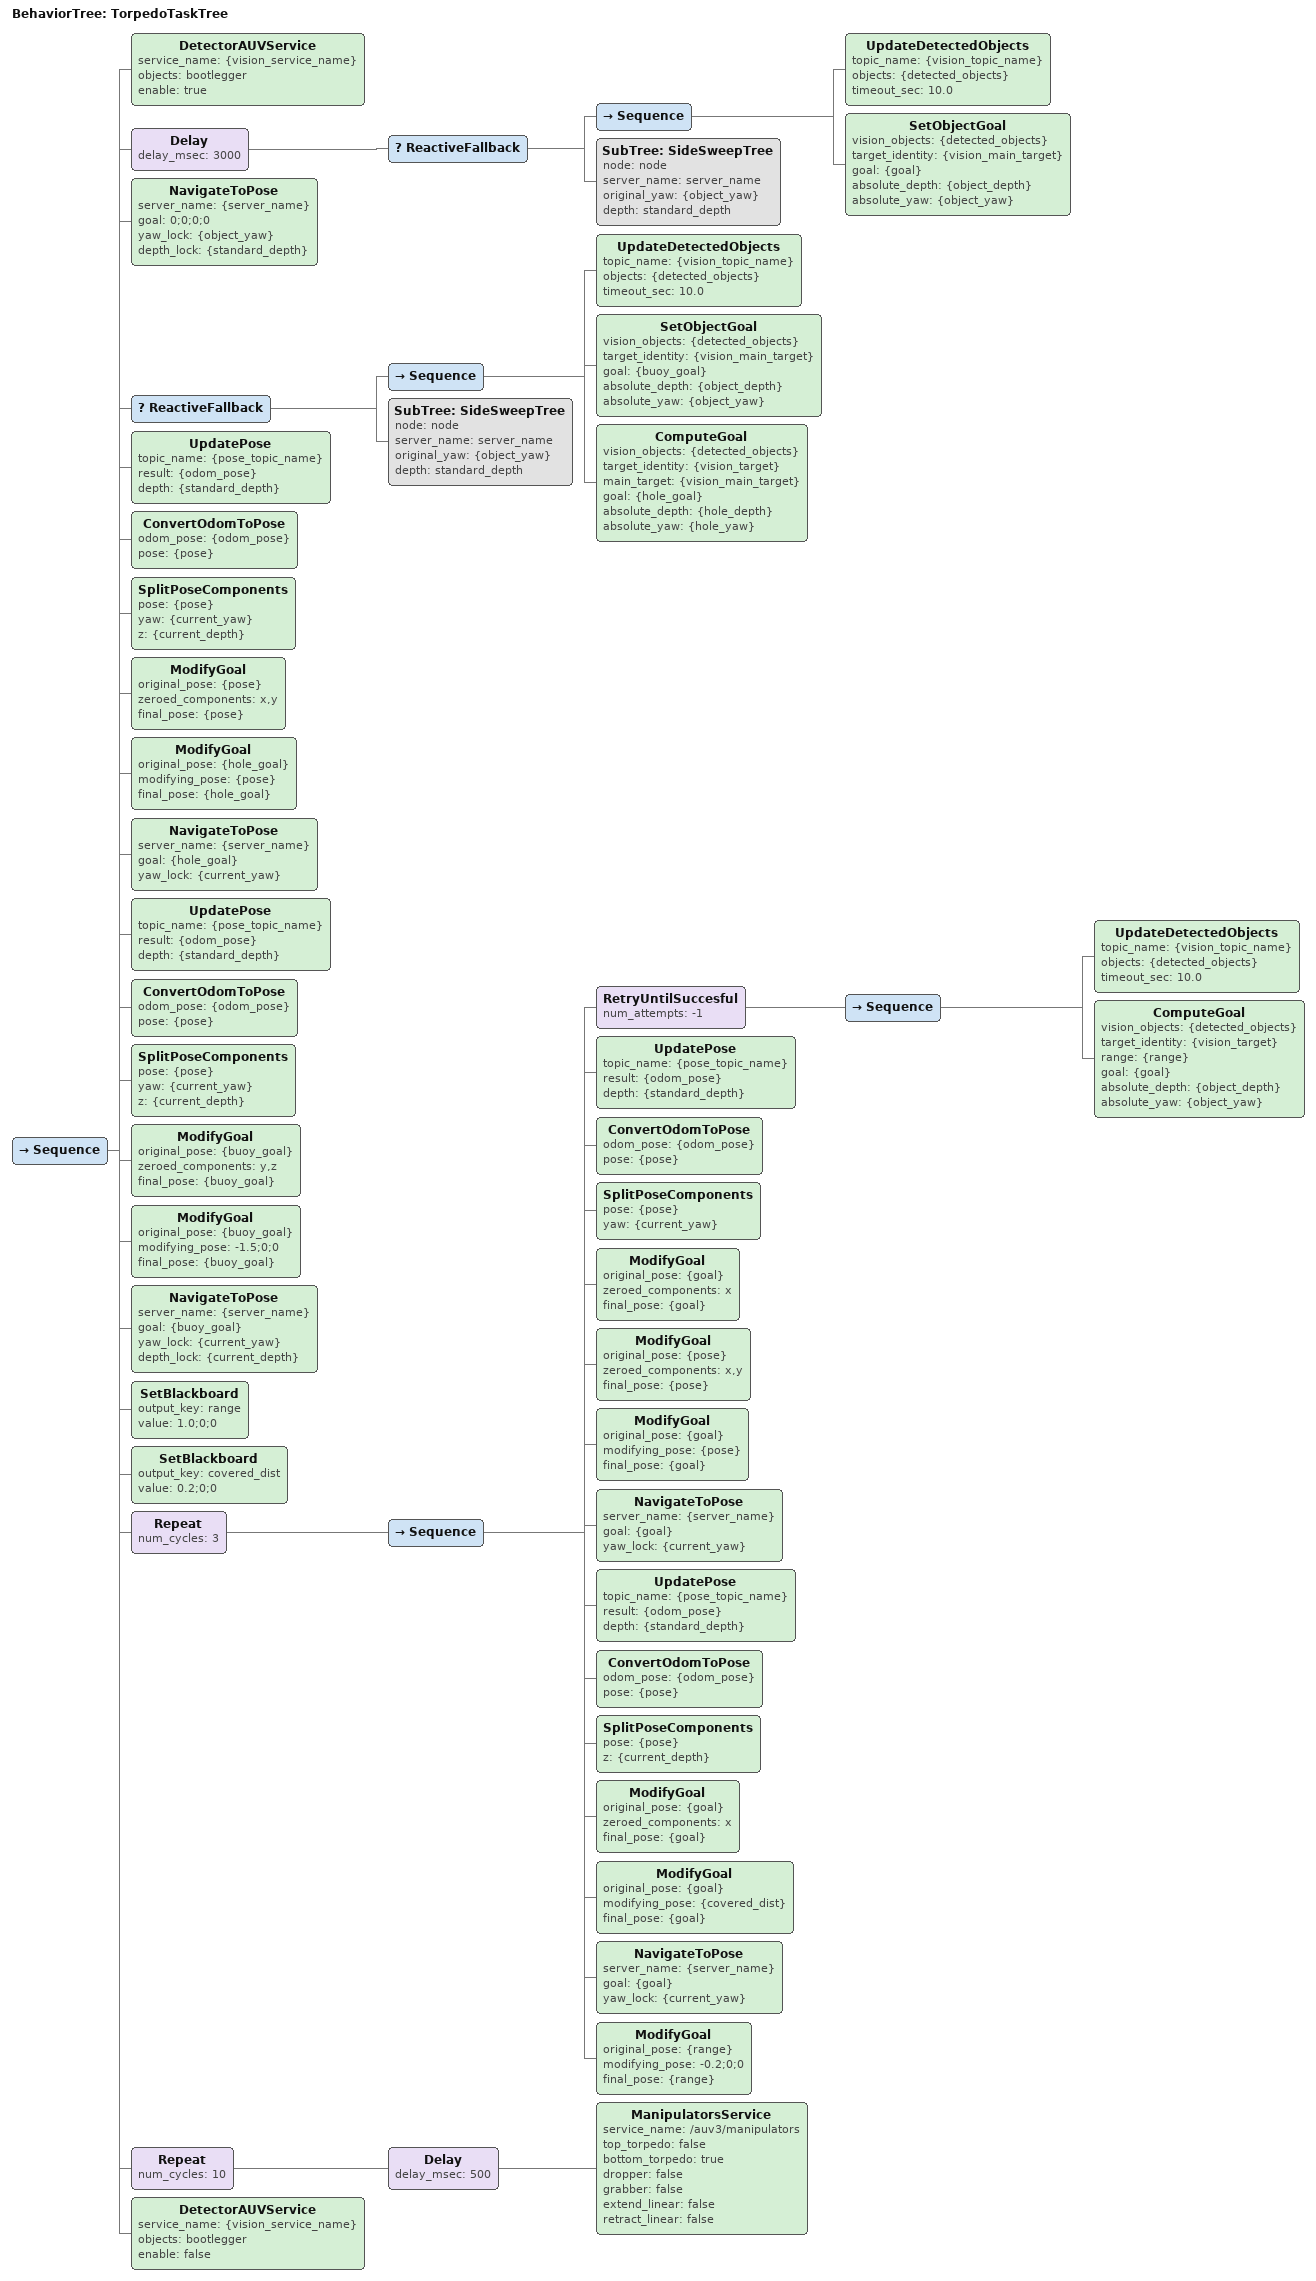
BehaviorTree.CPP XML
<root main_tree_to_execute = "TorpedoTaskTree">
  <include ros_pkg="bt_mission_planner" path="behavior_trees/side_sweep_sim.xml"/>
  <BehaviorTree ID="TorpedoTaskTree">
    <Sequence>
      <DetectorAUVService service_name="{vision_service_name}" objects="bootlegger" enable="true"/>

      <!-- Find vision_main_target -->
      <Delay delay_msec="3000">
        <ReactiveFallback>
          <Sequence>
            <UpdateDetectedObjects topic_name="{vision_topic_name}" objects="{detected_objects}" timeout_sec="10.0" />
            <SetObjectGoal vision_objects="{detected_objects}" target_identity="{vision_main_target}" goal="{goal}" absolute_depth="{object_depth}" absolute_yaw="{object_yaw}" />
          </Sequence>
          <SubTree ID="SideSweepTree" node="node" server_name="server_name" original_yaw="{object_yaw}" depth="standard_depth" />
        </ReactiveFallback>
      </Delay>

      <!-- Rough align Yaw -->
      <NavigateToPose server_name="{server_name}" goal="0;0;0;0" yaw_lock="{object_yaw}" depth_lock="{standard_depth}" />

      <!-- Align Sidemove -->
      <ReactiveFallback>
        <Sequence>
          <UpdateDetectedObjects topic_name="{vision_topic_name}" objects="{detected_objects}" timeout_sec="10.0" />
          <SetObjectGoal vision_objects="{detected_objects}" target_identity="{vision_main_target}" goal="{buoy_goal}" absolute_depth="{object_depth}" absolute_yaw="{object_yaw}" />
          <ComputeGoal vision_objects="{detected_objects}" target_identity="{vision_target}" main_target="{vision_main_target}" goal="{hole_goal}" absolute_depth="{hole_depth}" absolute_yaw="{hole_yaw}" />
        </Sequence>
        <SubTree ID="SideSweepTree" node="node" server_name="server_name" original_yaw="{object_yaw}" depth="standard_depth" />
      </ReactiveFallback>

      <UpdatePose topic_name="{pose_topic_name}" result="{odom_pose}" depth="{standard_depth}"/>
      <ConvertOdomToPose odom_pose="{odom_pose}" pose="{pose}" />
      <SplitPoseComponents pose="{pose}" yaw="{current_yaw}" z="{current_depth}" />

      <ModifyGoal original_pose="{pose}" zeroed_components="x,y" final_pose="{pose}"/>
      <ModifyGoal original_pose="{hole_goal}" modifying_pose="{pose}" final_pose="{hole_goal}"/>
      <NavigateToPose server_name="{server_name}" goal="{hole_goal}" yaw_lock="{current_yaw}" />

      <!-- Move forward until 1.5 meter away from vision_main_target -->
      <UpdatePose topic_name="{pose_topic_name}" result="{odom_pose}" depth="{standard_depth}"/>
      <ConvertOdomToPose odom_pose="{odom_pose}" pose="{pose}" />
      <SplitPoseComponents pose="{pose}" yaw="{current_yaw}" z="{current_depth}" />

      <ModifyGoal original_pose="{buoy_goal}" zeroed_components="y,z" final_pose="{buoy_goal}"/>
      <ModifyGoal original_pose="{buoy_goal}" modifying_pose="-1.5;0;0" final_pose="{buoy_goal}"/>
      <NavigateToPose server_name="{server_name}" goal="{buoy_goal}" yaw_lock="{current_yaw}" depth_lock="{current_depth}"/>

      <!-- Align with hole -->
      <SetBlackboard output_key="range" value="1.0;0;0"/>
      <SetBlackboard output_key="covered_dist" value="0.2;0;0"/>

      <Repeat num_cycles="3">
        <Sequence>
          <!-- Actual Hole Alignment -->
          <RetryUntilSuccesful num_attempts="-1">
            <Sequence>
              <UpdateDetectedObjects topic_name="{vision_topic_name}" objects="{detected_objects}" timeout_sec="10.0" />
              <ComputeGoal vision_objects="{detected_objects}" target_identity="{vision_target}" range="{range}" goal="{goal}" absolute_depth="{object_depth}" absolute_yaw="{object_yaw}" />
            </Sequence>
          </RetryUntilSuccesful>

          <UpdatePose topic_name="{pose_topic_name}" result="{odom_pose}" depth="{standard_depth}"/>
          <ConvertOdomToPose odom_pose="{odom_pose}" pose="{pose}" />
          <SplitPoseComponents pose="{pose}" yaw="{current_yaw}" />

          <ModifyGoal original_pose="{goal}" zeroed_components="x" final_pose="{goal}"/>
          <ModifyGoal original_pose="{pose}" zeroed_components="x,y" final_pose="{pose}" />
          <ModifyGoal original_pose="{goal}" modifying_pose="{pose}" final_pose="{goal}"/>
          <NavigateToPose server_name="{server_name}" goal="{goal}" yaw_lock="{current_yaw}" />

          <!-- Approach Hole -->
          <UpdatePose topic_name="{pose_topic_name}" result="{odom_pose}" depth="{standard_depth}"/>
          <ConvertOdomToPose odom_pose="{odom_pose}" pose="{pose}" />
          <SplitPoseComponents pose="{pose}" z="{current_depth}" />

          <ModifyGoal original_pose="{goal}" zeroed_components="x" final_pose="{goal}"/>
          <ModifyGoal original_pose="{goal}" modifying_pose="{covered_dist}" final_pose="{goal}"/>
          <NavigateToPose server_name="{server_name}" goal="{goal}" yaw_lock="{current_yaw}"/>

          <ModifyGoal original_pose="{range}" modifying_pose="-0.2;0;0" final_pose="{range}"/>
        </Sequence>
      </Repeat>

      <!-- Shoots torpedo here -->
      <Repeat num_cycles="10">
        <Delay delay_msec="500">
          <ManipulatorsService service_name="/auv3/manipulators" top_torpedo="false" bottom_torpedo="true" dropper="false" grabber="false" extend_linear="false" retract_linear="false" />
        </Delay>
    </Repeat>

      <!-- Disable Vision -->
      <DetectorAUVService service_name="{vision_service_name}" objects="bootlegger" enable="false"/>
    </Sequence>
  </BehaviorTree>
</root>
